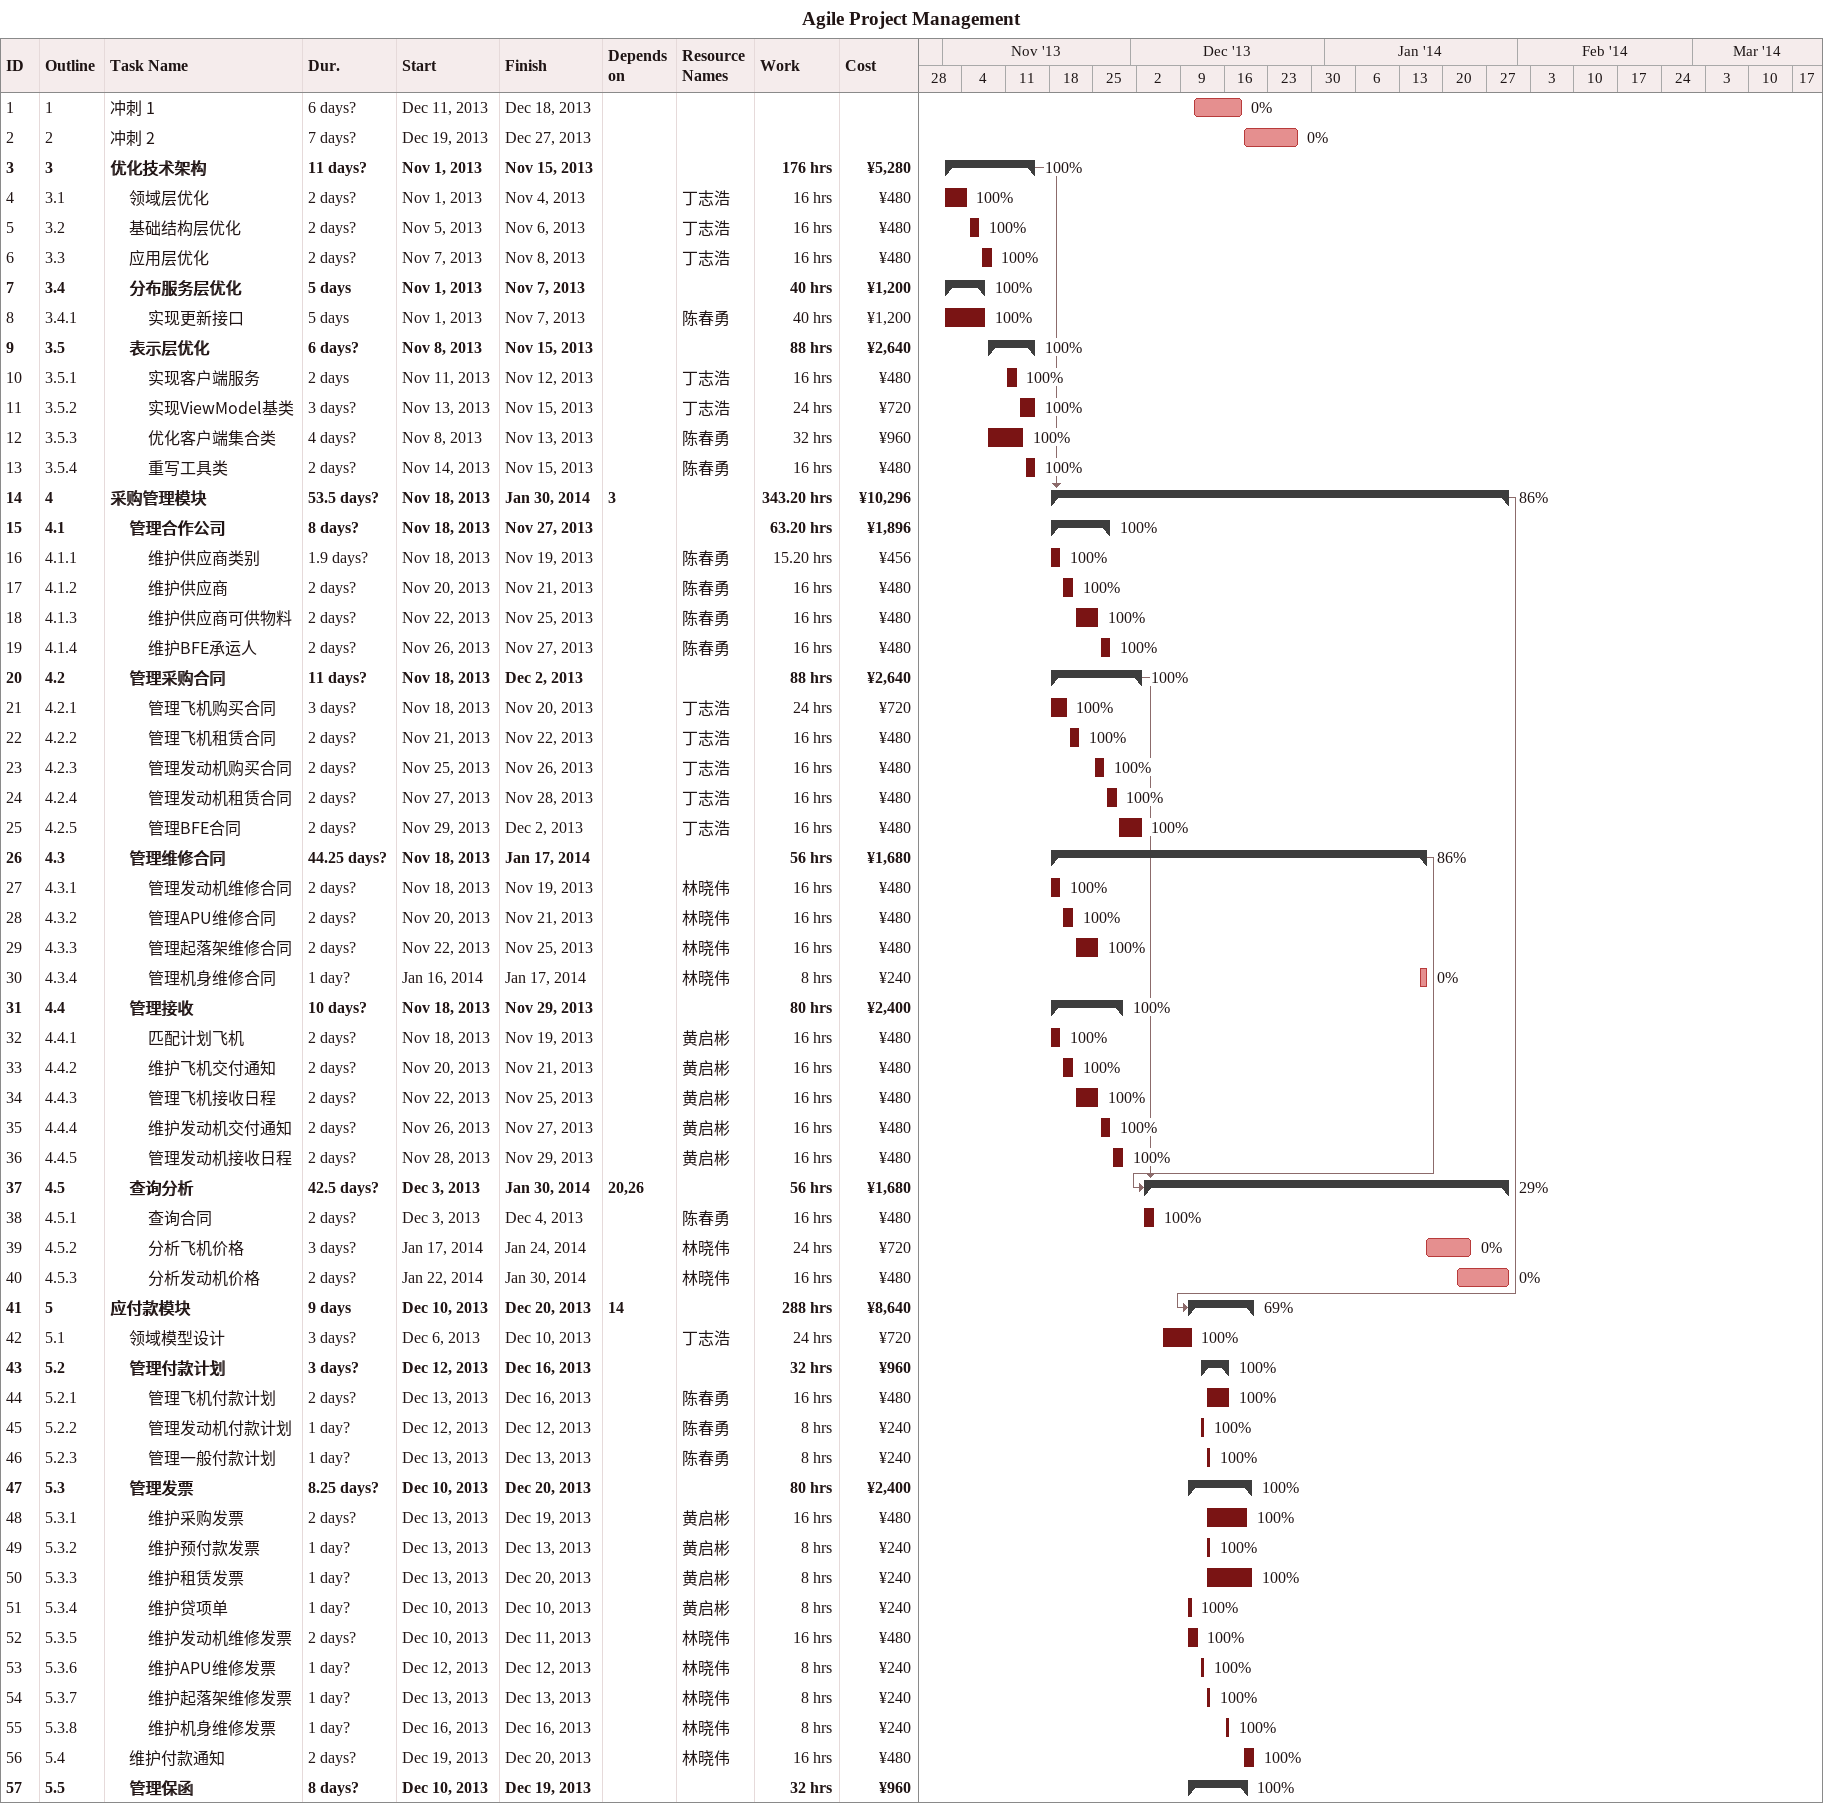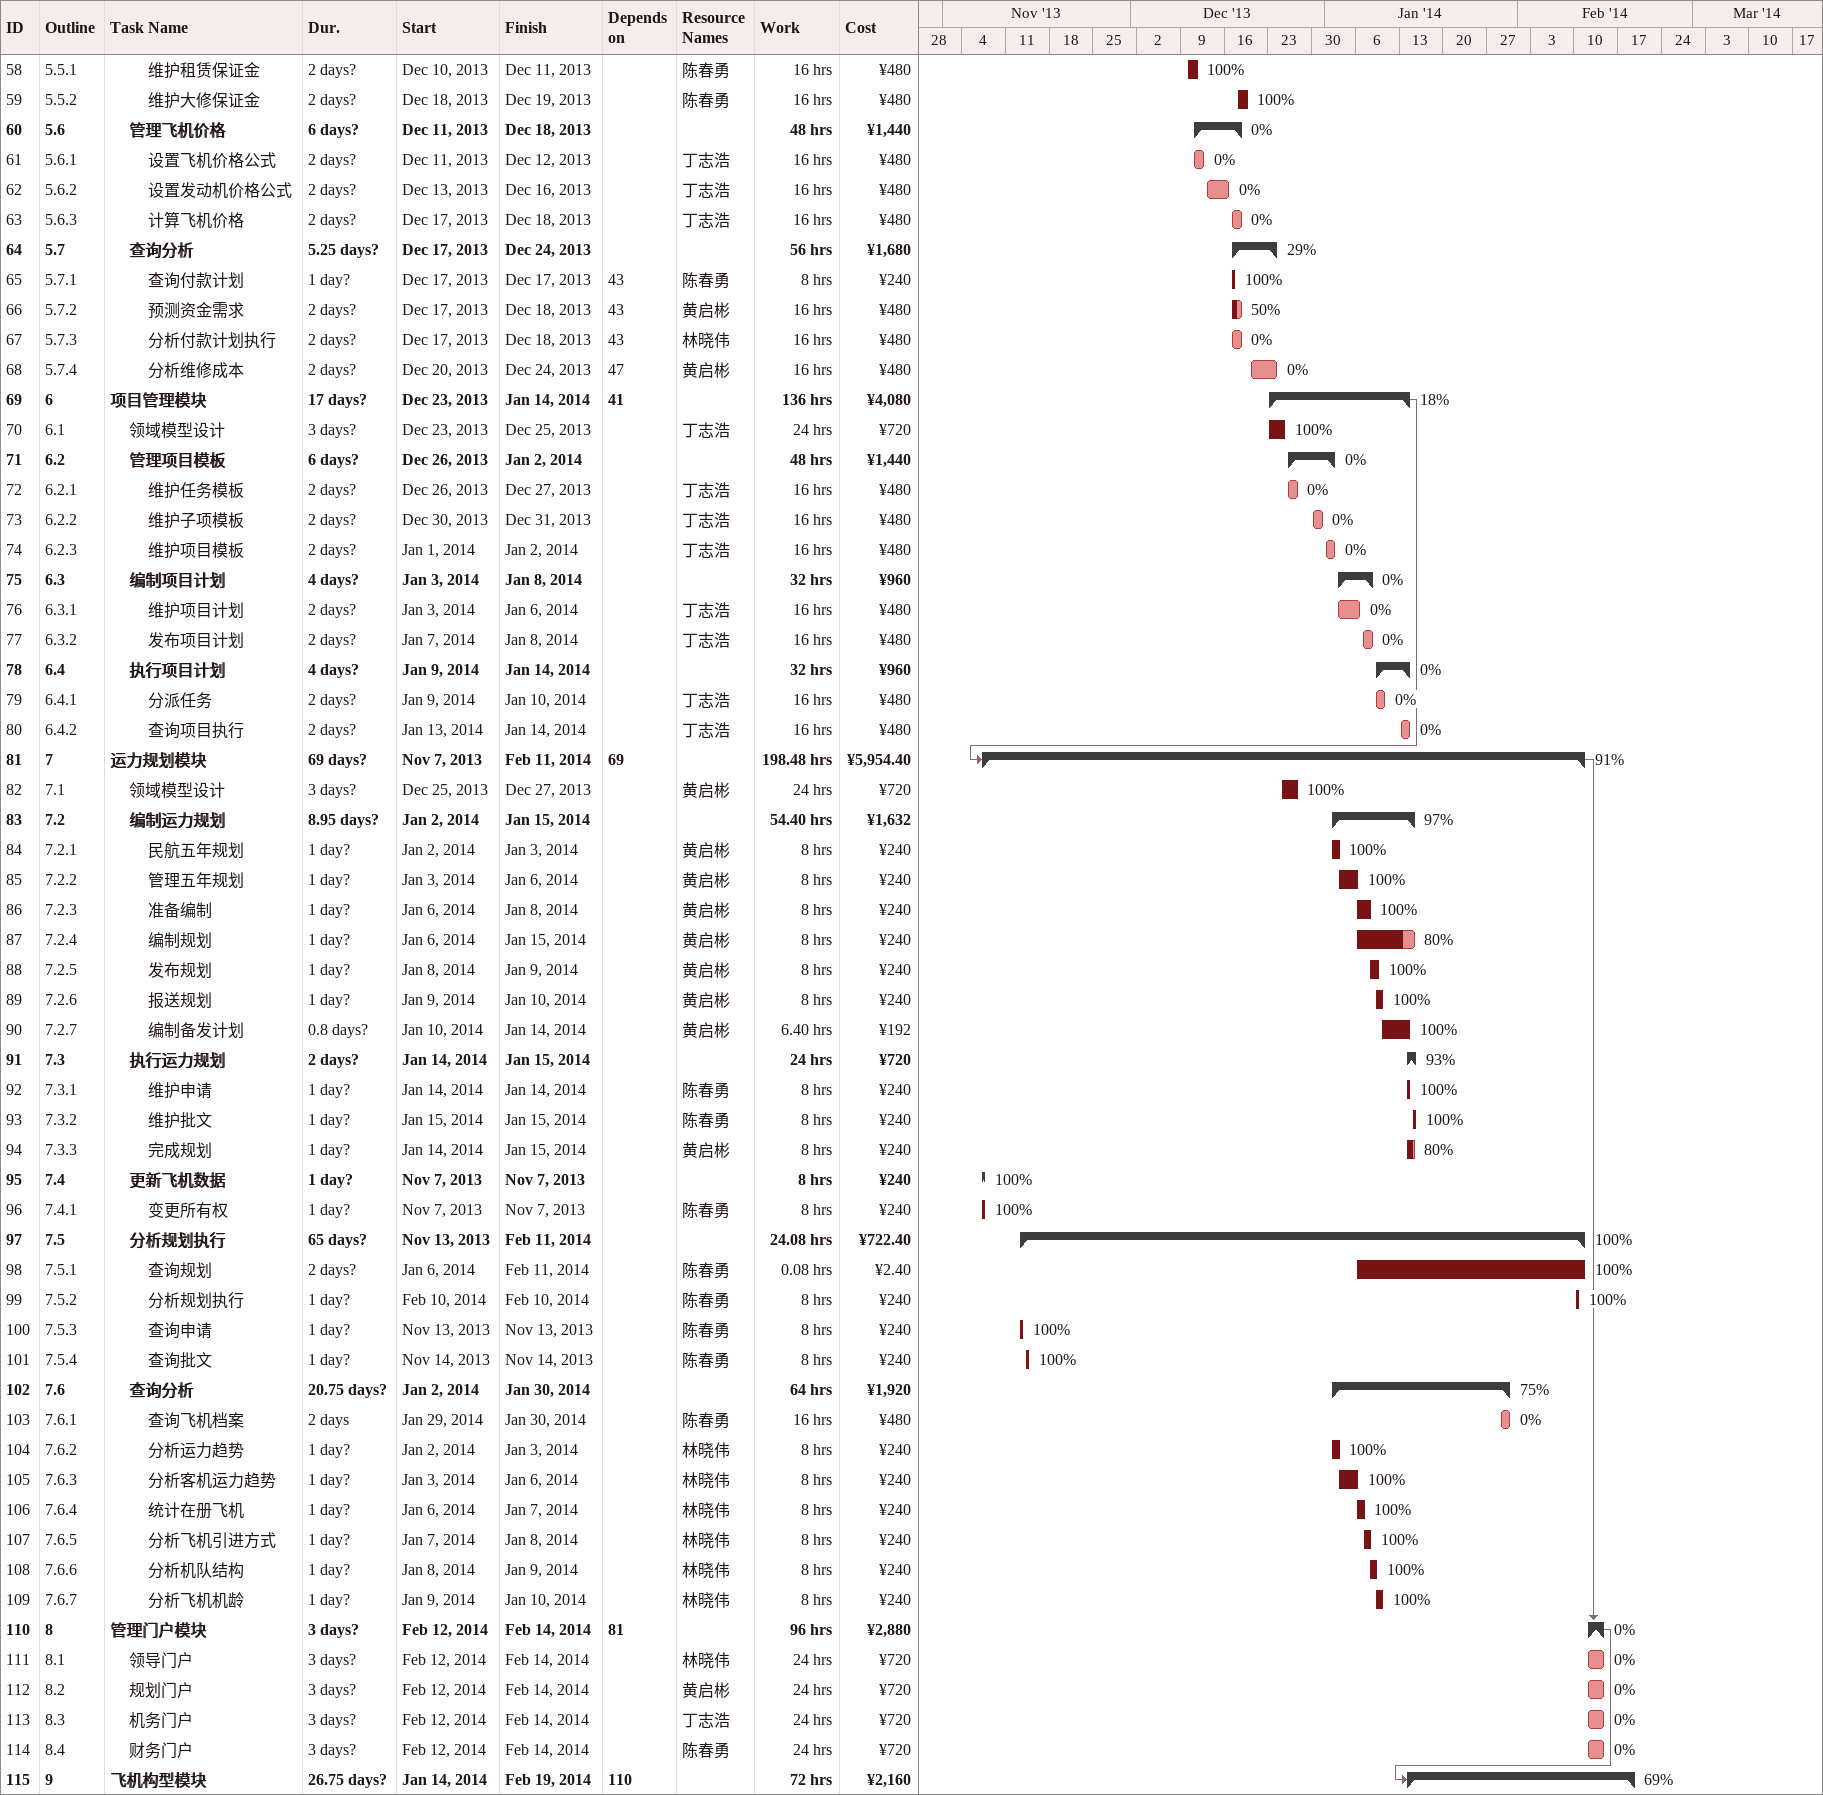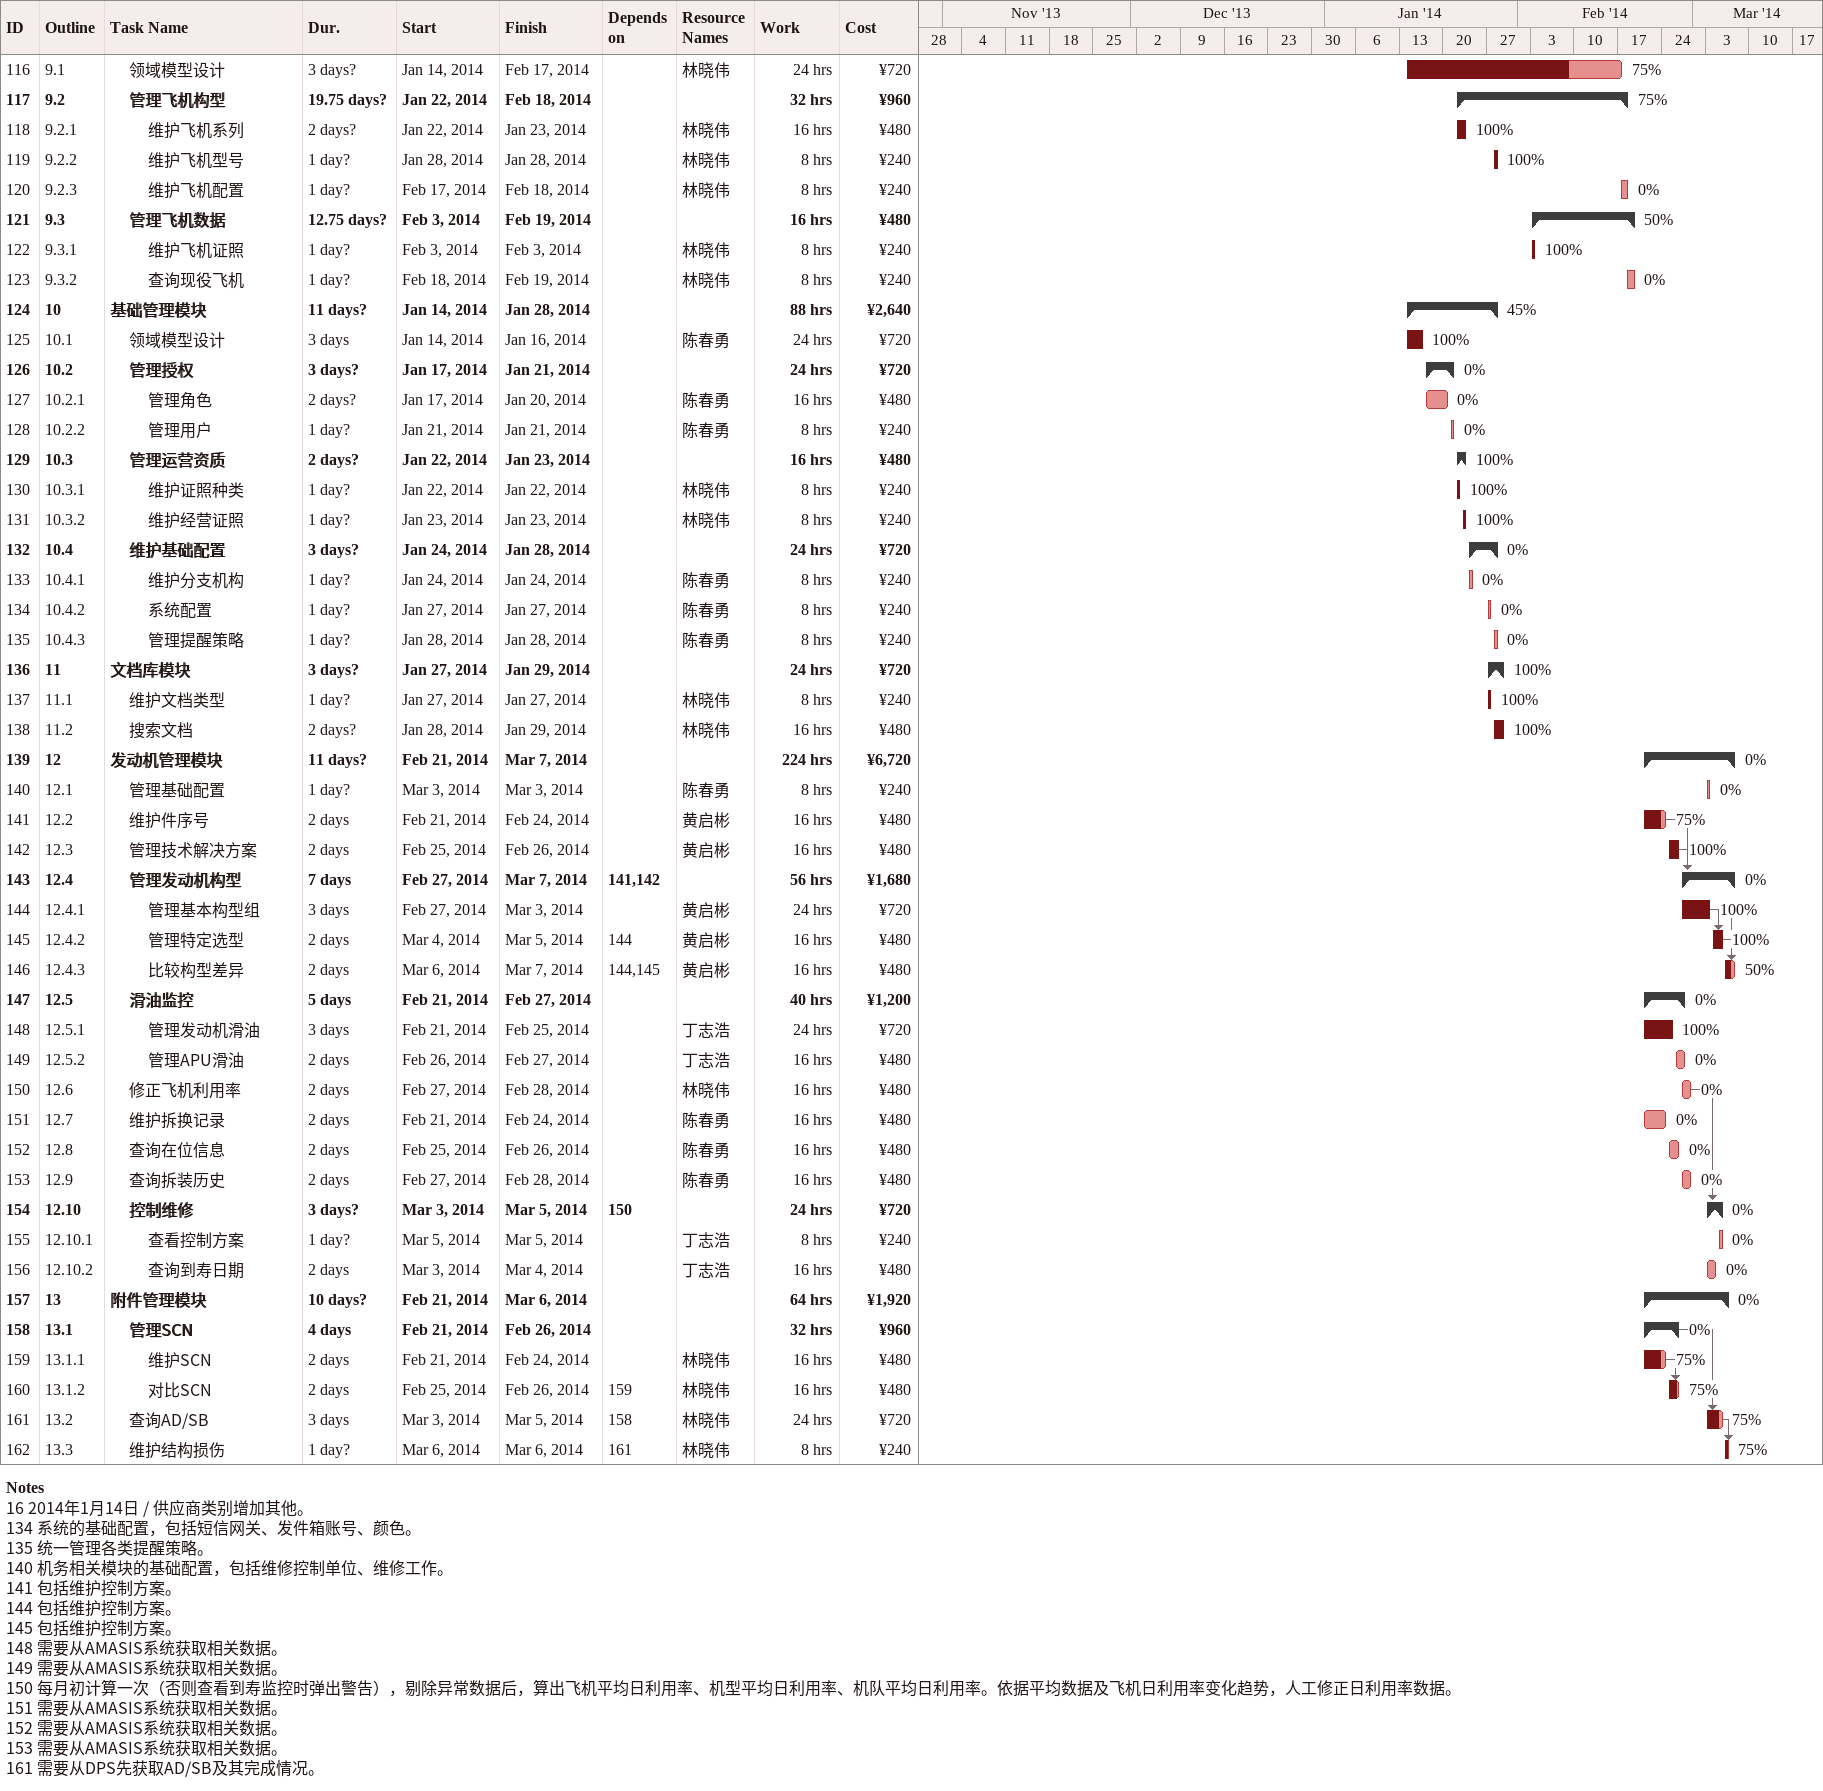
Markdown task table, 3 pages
Agile Project Management

| ID | WBS | Task | Duration | Start | Finish | Predecessors | Resources | % complete | Work (h) | Cost (¥) |
|---|---|---|---|---|---|---|---|---|---|---|
| 1 | 1 | 冲刺 1 | 6d? | 2013-12-11 | 2013-12-18 |  |  | 0 |  |  |
| 2 | 2 | 冲刺 2 | 7d? | 2013-12-19 | 2013-12-27 |  |  | 0 |  |  |
| 3 | 3 | **优化技术架构** | 11d? | 2013-11-01 | 2013-11-15 |  |  | 100 | 176 | 5280 |
| 4 | 3.1 | 领域层优化 | 2d? | 2013-11-01 | 2013-11-04 |  | 丁志浩 | 100 | 16 | 480 |
| 5 | 3.2 | 基础结构层优化 | 2d? | 2013-11-05 | 2013-11-06 |  | 丁志浩 | 100 | 16 | 480 |
| 6 | 3.3 | 应用层优化 | 2d? | 2013-11-07 | 2013-11-08 |  | 丁志浩 | 100 | 16 | 480 |
| 7 | 3.4 | **分布服务层优化** | 5d | 2013-11-01 | 2013-11-07 |  |  | 100 | 40 | 1200 |
| 8 | 3.4.1 | 实现更新接口 | 5d | 2013-11-01 | 2013-11-07 |  | 陈春勇 | 100 | 40 | 1200 |
| 9 | 3.5 | **表示层优化** | 6d? | 2013-11-08 | 2013-11-15 |  |  | 100 | 88 | 2640 |
| 10 | 3.5.1 | 实现客户端服务 | 2d | 2013-11-11 | 2013-11-12 |  | 丁志浩 | 100 | 16 | 480 |
| 11 | 3.5.2 | 实现ViewModel基类 | 3d? | 2013-11-13 | 2013-11-15 |  | 丁志浩 | 100 | 24 | 720 |
| 12 | 3.5.3 | 优化客户端集合类 | 4d? | 2013-11-08 | 2013-11-13 |  | 陈春勇 | 100 | 32 | 960 |
| 13 | 3.5.4 | 重写工具类 | 2d? | 2013-11-14 | 2013-11-15 |  | 陈春勇 | 100 | 16 | 480 |
| 14 | 4 | **采购管理模块** | 53.5d? | 2013-11-18 | 2014-01-30 | 3 |  | 86 | 343.20 | 10296 |
| 15 | 4.1 | **管理合作公司** | 8d? | 2013-11-18 | 2013-11-27 |  |  | 100 | 63.20 | 1896 |
| 16 | 4.1.1 | 维护供应商类别 | 1.9d? | 2013-11-18 | 2013-11-19 |  | 陈春勇 | 100 | 15.20 | 456 |
| 17 | 4.1.2 | 维护供应商 | 2d? | 2013-11-20 | 2013-11-21 |  | 陈春勇 | 100 | 16 | 480 |
| 18 | 4.1.3 | 维护供应商可供物料 | 2d? | 2013-11-22 | 2013-11-25 |  | 陈春勇 | 100 | 16 | 480 |
| 19 | 4.1.4 | 维护BFE承运人 | 2d? | 2013-11-26 | 2013-11-27 |  | 陈春勇 | 100 | 16 | 480 |
| 20 | 4.2 | **管理采购合同** | 11d? | 2013-11-18 | 2013-12-02 |  |  | 100 | 88 | 2640 |
| 21 | 4.2.1 | 管理飞机购买合同 | 3d? | 2013-11-18 | 2013-11-20 |  | 丁志浩 | 100 | 24 | 720 |
| 22 | 4.2.2 | 管理飞机租赁合同 | 2d? | 2013-11-21 | 2013-11-22 |  | 丁志浩 | 100 | 16 | 480 |
| 23 | 4.2.3 | 管理发动机购买合同 | 2d? | 2013-11-25 | 2013-11-26 |  | 丁志浩 | 100 | 16 | 480 |
| 24 | 4.2.4 | 管理发动机租赁合同 | 2d? | 2013-11-27 | 2013-11-28 |  | 丁志浩 | 100 | 16 | 480 |
| 25 | 4.2.5 | 管理BFE合同 | 2d? | 2013-11-29 | 2013-12-02 |  | 丁志浩 | 100 | 16 | 480 |
| 26 | 4.3 | **管理维修合同** | 44.25d? | 2013-11-18 | 2014-01-17 |  |  | 86 | 56 | 1680 |
| 27 | 4.3.1 | 管理发动机维修合同 | 2d? | 2013-11-18 | 2013-11-19 |  | 林晓伟 | 100 | 16 | 480 |
| 28 | 4.3.2 | 管理APU维修合同 | 2d? | 2013-11-20 | 2013-11-21 |  | 林晓伟 | 100 | 16 | 480 |
| 29 | 4.3.3 | 管理起落架维修合同 | 2d? | 2013-11-22 | 2013-11-25 |  | 林晓伟 | 100 | 16 | 480 |
| 30 | 4.3.4 | 管理机身维修合同 | 1d? | 2014-01-16 | 2014-01-17 |  | 林晓伟 | 0 | 8 | 240 |
| 31 | 4.4 | **管理接收** | 10d? | 2013-11-18 | 2013-11-29 |  |  | 100 | 80 | 2400 |
| 32 | 4.4.1 | 匹配计划飞机 | 2d? | 2013-11-18 | 2013-11-19 |  | 黄启彬 | 100 | 16 | 480 |
| 33 | 4.4.2 | 维护飞机交付通知 | 2d? | 2013-11-20 | 2013-11-21 |  | 黄启彬 | 100 | 16 | 480 |
| 34 | 4.4.3 | 管理飞机接收日程 | 2d? | 2013-11-22 | 2013-11-25 |  | 黄启彬 | 100 | 16 | 480 |
| 35 | 4.4.4 | 维护发动机交付通知 | 2d? | 2013-11-26 | 2013-11-27 |  | 黄启彬 | 100 | 16 | 480 |
| 36 | 4.4.5 | 管理发动机接收日程 | 2d? | 2013-11-28 | 2013-11-29 |  | 黄启彬 | 100 | 16 | 480 |
| 37 | 4.5 | **查询分析** | 42.5d? | 2013-12-03 | 2014-01-30 | 20, 26 |  | 29 | 56 | 1680 |
| 38 | 4.5.1 | 查询合同 | 2d? | 2013-12-03 | 2013-12-04 |  | 陈春勇 | 100 | 16 | 480 |
| 39 | 4.5.2 | 分析飞机价格 | 3d? | 2014-01-17 | 2014-01-24 |  | 林晓伟 | 0 | 24 | 720 |
| 40 | 4.5.3 | 分析发动机价格 | 2d? | 2014-01-22 | 2014-01-30 |  | 林晓伟 | 0 | 16 | 480 |
| 41 | 5 | **应付款模块** | 9d | 2013-12-10 | 2013-12-20 | 14 |  | 69 | 288 | 8640 |
| 42 | 5.1 | 领域模型设计 | 3d? | 2013-12-06 | 2013-12-10 |  | 丁志浩 | 100 | 24 | 720 |
| 43 | 5.2 | **管理付款计划** | 3d? | 2013-12-12 | 2013-12-16 |  |  | 100 | 32 | 960 |
| 44 | 5.2.1 | 管理飞机付款计划 | 2d? | 2013-12-13 | 2013-12-16 |  | 陈春勇 | 100 | 16 | 480 |
| 45 | 5.2.2 | 管理发动机付款计划 | 1d? | 2013-12-12 | 2013-12-12 |  | 陈春勇 | 100 | 8 | 240 |
| 46 | 5.2.3 | 管理一般付款计划 | 1d? | 2013-12-13 | 2013-12-13 |  | 陈春勇 | 100 | 8 | 240 |
| 47 | 5.3 | **管理发票** | 8.25d? | 2013-12-10 | 2013-12-20 |  |  | 100 | 80 | 2400 |
| 48 | 5.3.1 | 维护采购发票 | 2d? | 2013-12-13 | 2013-12-19 |  | 黄启彬 | 100 | 16 | 480 |
| 49 | 5.3.2 | 维护预付款发票 | 1d? | 2013-12-13 | 2013-12-13 |  | 黄启彬 | 100 | 8 | 240 |
| 50 | 5.3.3 | 维护租赁发票 | 1d? | 2013-12-13 | 2013-12-20 |  | 黄启彬 | 100 | 8 | 240 |
| 51 | 5.3.4 | 维护贷项单 | 1d? | 2013-12-10 | 2013-12-10 |  | 黄启彬 | 100 | 8 | 240 |
| 52 | 5.3.5 | 维护发动机维修发票 | 2d? | 2013-12-10 | 2013-12-11 |  | 林晓伟 | 100 | 16 | 480 |
| 53 | 5.3.6 | 维护APU维修发票 | 1d? | 2013-12-12 | 2013-12-12 |  | 林晓伟 | 100 | 8 | 240 |
| 54 | 5.3.7 | 维护起落架维修发票 | 1d? | 2013-12-13 | 2013-12-13 |  | 林晓伟 | 100 | 8 | 240 |
| 55 | 5.3.8 | 维护机身维修发票 | 1d? | 2013-12-16 | 2013-12-16 |  | 林晓伟 | 100 | 8 | 240 |
| 56 | 5.4 | 维护付款通知 | 2d? | 2013-12-19 | 2013-12-20 |  | 林晓伟 | 100 | 16 | 480 |
| 57 | 5.5 | **管理保函** | 8d? | 2013-12-10 | 2013-12-19 |  |  | 100 | 32 | 960 |
| 58 | 5.5.1 | 维护租赁保证金 | 2d? | 2013-12-10 | 2013-12-11 |  | 陈春勇 | 100 | 16 | 480 |
| 59 | 5.5.2 | 维护大修保证金 | 2d? | 2013-12-18 | 2013-12-19 |  | 陈春勇 | 100 | 16 | 480 |
| 60 | 5.6 | **管理飞机价格** | 6d? | 2013-12-11 | 2013-12-18 |  |  | 0 | 48 | 1440 |
| 61 | 5.6.1 | 设置飞机价格公式 | 2d? | 2013-12-11 | 2013-12-12 |  | 丁志浩 | 0 | 16 | 480 |
| 62 | 5.6.2 | 设置发动机价格公式 | 2d? | 2013-12-13 | 2013-12-16 |  | 丁志浩 | 0 | 16 | 480 |
| 63 | 5.6.3 | 计算飞机价格 | 2d? | 2013-12-17 | 2013-12-18 |  | 丁志浩 | 0 | 16 | 480 |
| 64 | 5.7 | **查询分析** | 5.25d? | 2013-12-17 | 2013-12-24 |  |  | 29 | 56 | 1680 |
| 65 | 5.7.1 | 查询付款计划 | 1d? | 2013-12-17 | 2013-12-17 | 43 | 陈春勇 | 100 | 8 | 240 |
| 66 | 5.7.2 | 预测资金需求 | 2d? | 2013-12-17 | 2013-12-18 | 43 | 黄启彬 | 50 | 16 | 480 |
| 67 | 5.7.3 | 分析付款计划执行 | 2d? | 2013-12-17 | 2013-12-18 | 43 | 林晓伟 | 0 | 16 | 480 |
| 68 | 5.7.4 | 分析维修成本 | 2d? | 2013-12-20 | 2013-12-24 | 47 | 黄启彬 | 0 | 16 | 480 |
| 69 | 6 | **项目管理模块** | 17d? | 2013-12-23 | 2014-01-14 | 41 |  | 18 | 136 | 4080 |
| 70 | 6.1 | 领域模型设计 | 3d? | 2013-12-23 | 2013-12-25 |  | 丁志浩 | 100 | 24 | 720 |
| 71 | 6.2 | **管理项目模板** | 6d? | 2013-12-26 | 2014-01-02 |  |  | 0 | 48 | 1440 |
| 72 | 6.2.1 | 维护任务模板 | 2d? | 2013-12-26 | 2013-12-27 |  | 丁志浩 | 0 | 16 | 480 |
| 73 | 6.2.2 | 维护子项模板 | 2d? | 2013-12-30 | 2013-12-31 |  | 丁志浩 | 0 | 16 | 480 |
| 74 | 6.2.3 | 维护项目模板 | 2d? | 2014-01-01 | 2014-01-02 |  | 丁志浩 | 0 | 16 | 480 |
| 75 | 6.3 | **编制项目计划** | 4d? | 2014-01-03 | 2014-01-08 |  |  | 0 | 32 | 960 |
| 76 | 6.3.1 | 维护项目计划 | 2d? | 2014-01-03 | 2014-01-06 |  | 丁志浩 | 0 | 16 | 480 |
| 77 | 6.3.2 | 发布项目计划 | 2d? | 2014-01-07 | 2014-01-08 |  | 丁志浩 | 0 | 16 | 480 |
| 78 | 6.4 | **执行项目计划** | 4d? | 2014-01-09 | 2014-01-14 |  |  | 0 | 32 | 960 |
| 79 | 6.4.1 | 分派任务 | 2d? | 2014-01-09 | 2014-01-10 |  | 丁志浩 | 0 | 16 | 480 |
| 80 | 6.4.2 | 查询项目执行 | 2d? | 2014-01-13 | 2014-01-14 |  | 丁志浩 | 0 | 16 | 480 |
| 81 | 7 | **运力规划模块** | 69d? | 2013-11-07 | 2014-02-11 | 69 |  | 91 | 198.48 | 5954.40 |
| 82 | 7.1 | 领域模型设计 | 3d? | 2013-12-25 | 2013-12-27 |  | 黄启彬 | 100 | 24 | 720 |
| 83 | 7.2 | **编制运力规划** | 8.95d? | 2014-01-02 | 2014-01-15 |  |  | 97 | 54.40 | 1632 |
| 84 | 7.2.1 | 民航五年规划 | 1d? | 2014-01-02 | 2014-01-03 |  | 黄启彬 | 100 | 8 | 240 |
| 85 | 7.2.2 | 管理五年规划 | 1d? | 2014-01-03 | 2014-01-06 |  | 黄启彬 | 100 | 8 | 240 |
| 86 | 7.2.3 | 准备编制 | 1d? | 2014-01-06 | 2014-01-08 |  | 黄启彬 | 100 | 8 | 240 |
| 87 | 7.2.4 | 编制规划 | 1d? | 2014-01-06 | 2014-01-15 |  | 黄启彬 | 80 | 8 | 240 |
| 88 | 7.2.5 | 发布规划 | 1d? | 2014-01-08 | 2014-01-09 |  | 黄启彬 | 100 | 8 | 240 |
| 89 | 7.2.6 | 报送规划 | 1d? | 2014-01-09 | 2014-01-10 |  | 黄启彬 | 100 | 8 | 240 |
| 90 | 7.2.7 | 编制备发计划 | 0.8d? | 2014-01-10 | 2014-01-14 |  | 黄启彬 | 100 | 6.40 | 192 |
| 91 | 7.3 | **执行运力规划** | 2d? | 2014-01-14 | 2014-01-15 |  |  | 93 | 24 | 720 |
| 92 | 7.3.1 | 维护申请 | 1d? | 2014-01-14 | 2014-01-14 |  | 陈春勇 | 100 | 8 | 240 |
| 93 | 7.3.2 | 维护批文 | 1d? | 2014-01-15 | 2014-01-15 |  | 陈春勇 | 100 | 8 | 240 |
| 94 | 7.3.3 | 完成规划 | 1d? | 2014-01-14 | 2014-01-15 |  | 黄启彬 | 80 | 8 | 240 |
| 95 | 7.4 | **更新飞机数据** | 1d? | 2013-11-07 | 2013-11-07 |  |  | 100 | 8 | 240 |
| 96 | 7.4.1 | 变更所有权 | 1d? | 2013-11-07 | 2013-11-07 |  | 陈春勇 | 100 | 8 | 240 |
| 97 | 7.5 | **分析规划执行** | 65d? | 2013-11-13 | 2014-02-11 |  |  | 100 | 24.08 | 722.40 |
| 98 | 7.5.1 | 查询规划 | 2d? | 2014-01-06 | 2014-02-11 |  | 陈春勇 | 100 | 0.08 | 2.40 |
| 99 | 7.5.2 | 分析规划执行 | 1d? | 2014-02-10 | 2014-02-10 |  | 陈春勇 | 100 | 8 | 240 |
| 100 | 7.5.3 | 查询申请 | 1d? | 2013-11-13 | 2013-11-13 |  | 陈春勇 | 100 | 8 | 240 |
| 101 | 7.5.4 | 查询批文 | 1d? | 2013-11-14 | 2013-11-14 |  | 陈春勇 | 100 | 8 | 240 |
| 102 | 7.6 | **查询分析** | 20.75d? | 2014-01-02 | 2014-01-30 |  |  | 75 | 64 | 1920 |
| 103 | 7.6.1 | 查询飞机档案 | 2d | 2014-01-29 | 2014-01-30 |  | 陈春勇 | 0 | 16 | 480 |
| 104 | 7.6.2 | 分析运力趋势 | 1d? | 2014-01-02 | 2014-01-03 |  | 林晓伟 | 100 | 8 | 240 |
| 105 | 7.6.3 | 分析客机运力趋势 | 1d? | 2014-01-03 | 2014-01-06 |  | 林晓伟 | 100 | 8 | 240 |
| 106 | 7.6.4 | 统计在册飞机 | 1d? | 2014-01-06 | 2014-01-07 |  | 林晓伟 | 100 | 8 | 240 |
| 107 | 7.6.5 | 分析飞机引进方式 | 1d? | 2014-01-07 | 2014-01-08 |  | 林晓伟 | 100 | 8 | 240 |
| 108 | 7.6.6 | 分析机队结构 | 1d? | 2014-01-08 | 2014-01-09 |  | 林晓伟 | 100 | 8 | 240 |
| 109 | 7.6.7 | 分析飞机机龄 | 1d? | 2014-01-09 | 2014-01-10 |  | 林晓伟 | 100 | 8 | 240 |
| 110 | 8 | **管理门户模块** | 3d? | 2014-02-12 | 2014-02-14 | 81 |  | 0 | 96 | 2880 |
| 111 | 8.1 | 领导门户 | 3d? | 2014-02-12 | 2014-02-14 |  | 林晓伟 | 0 | 24 | 720 |
| 112 | 8.2 | 规划门户 | 3d? | 2014-02-12 | 2014-02-14 |  | 黄启彬 | 0 | 24 | 720 |
| 113 | 8.3 | 机务门户 | 3d? | 2014-02-12 | 2014-02-14 |  | 丁志浩 | 0 | 24 | 720 |
| 114 | 8.4 | 财务门户 | 3d? | 2014-02-12 | 2014-02-14 |  | 陈春勇 | 0 | 24 | 720 |
| 115 | 9 | **飞机构型模块** | 26.75d? | 2014-01-14 | 2014-02-19 | 110 |  | 69 | 72 | 2160 |
| 116 | 9.1 | 领域模型设计 | 3d? | 2014-01-14 | 2014-02-17 |  | 林晓伟 | 75 | 24 | 720 |
| 117 | 9.2 | **管理飞机构型** | 19.75d? | 2014-01-22 | 2014-02-18 |  |  | 75 | 32 | 960 |
| 118 | 9.2.1 | 维护飞机系列 | 2d? | 2014-01-22 | 2014-01-23 |  | 林晓伟 | 100 | 16 | 480 |
| 119 | 9.2.2 | 维护飞机型号 | 1d? | 2014-01-28 | 2014-01-28 |  | 林晓伟 | 100 | 8 | 240 |
| 120 | 9.2.3 | 维护飞机配置 | 1d? | 2014-02-17 | 2014-02-18 |  | 林晓伟 | 0 | 8 | 240 |
| 121 | 9.3 | **管理飞机数据** | 12.75d? | 2014-02-03 | 2014-02-19 |  |  | 50 | 16 | 480 |
| 122 | 9.3.1 | 维护飞机证照 | 1d? | 2014-02-03 | 2014-02-03 |  | 林晓伟 | 100 | 8 | 240 |
| 123 | 9.3.2 | 查询现役飞机 | 1d? | 2014-02-18 | 2014-02-19 |  | 林晓伟 | 0 | 8 | 240 |
| 124 | 10 | **基础管理模块** | 11d? | 2014-01-14 | 2014-01-28 |  |  | 45 | 88 | 2640 |
| 125 | 10.1 | 领域模型设计 | 3d | 2014-01-14 | 2014-01-16 |  | 陈春勇 | 100 | 24 | 720 |
| 126 | 10.2 | **管理授权** | 3d? | 2014-01-17 | 2014-01-21 |  |  | 0 | 24 | 720 |
| 127 | 10.2.1 | 管理角色 | 2d? | 2014-01-17 | 2014-01-20 |  | 陈春勇 | 0 | 16 | 480 |
| 128 | 10.2.2 | 管理用户 | 1d? | 2014-01-21 | 2014-01-21 |  | 陈春勇 | 0 | 8 | 240 |
| 129 | 10.3 | **管理运营资质** | 2d? | 2014-01-22 | 2014-01-23 |  |  | 100 | 16 | 480 |
| 130 | 10.3.1 | 维护证照种类 | 1d? | 2014-01-22 | 2014-01-22 |  | 林晓伟 | 100 | 8 | 240 |
| 131 | 10.3.2 | 维护经营证照 | 1d? | 2014-01-23 | 2014-01-23 |  | 林晓伟 | 100 | 8 | 240 |
| 132 | 10.4 | **维护基础配置** | 3d? | 2014-01-24 | 2014-01-28 |  |  | 0 | 24 | 720 |
| 133 | 10.4.1 | 维护分支机构 | 1d? | 2014-01-24 | 2014-01-24 |  | 陈春勇 | 0 | 8 | 240 |
| 134 | 10.4.2 | 系统配置 | 1d? | 2014-01-27 | 2014-01-27 |  | 陈春勇 | 0 | 8 | 240 |
| 135 | 10.4.3 | 管理提醒策略 | 1d? | 2014-01-28 | 2014-01-28 |  | 陈春勇 | 0 | 8 | 240 |
| 136 | 11 | **文档库模块** | 3d? | 2014-01-27 | 2014-01-29 |  |  | 100 | 24 | 720 |
| 137 | 11.1 | 维护文档类型 | 1d? | 2014-01-27 | 2014-01-27 |  | 林晓伟 | 100 | 8 | 240 |
| 138 | 11.2 | 搜索文档 | 2d? | 2014-01-28 | 2014-01-29 |  | 林晓伟 | 100 | 16 | 480 |
| 139 | 12 | **发动机管理模块** | 11d? | 2014-02-21 | 2014-03-07 |  |  | 0 | 224 | 6720 |
| 140 | 12.1 | 管理基础配置 | 1d? | 2014-03-03 | 2014-03-03 |  | 陈春勇 | 0 | 8 | 240 |
| 141 | 12.2 | 维护件序号 | 2d | 2014-02-21 | 2014-02-24 |  | 黄启彬 | 75 | 16 | 480 |
| 142 | 12.3 | 管理技术解决方案 | 2d | 2014-02-25 | 2014-02-26 |  | 黄启彬 | 100 | 16 | 480 |
| 143 | 12.4 | **管理发动机构型** | 7d | 2014-02-27 | 2014-03-07 | 141, 142 |  | 0 | 56 | 1680 |
| 144 | 12.4.1 | 管理基本构型组 | 3d | 2014-02-27 | 2014-03-03 |  | 黄启彬 | 100 | 24 | 720 |
| 145 | 12.4.2 | 管理特定选型 | 2d | 2014-03-04 | 2014-03-05 | 144 | 黄启彬 | 100 | 16 | 480 |
| 146 | 12.4.3 | 比较构型差异 | 2d | 2014-03-06 | 2014-03-07 | 144, 145 | 黄启彬 | 50 | 16 | 480 |
| 147 | 12.5 | **滑油监控** | 5d | 2014-02-21 | 2014-02-27 |  |  | 0 | 40 | 1200 |
| 148 | 12.5.1 | 管理发动机滑油 | 3d | 2014-02-21 | 2014-02-25 |  | 丁志浩 | 100 | 24 | 720 |
| 149 | 12.5.2 | 管理APU滑油 | 2d | 2014-02-26 | 2014-02-27 |  | 丁志浩 | 0 | 16 | 480 |
| 150 | 12.6 | 修正飞机利用率 | 2d | 2014-02-27 | 2014-02-28 |  | 林晓伟 | 0 | 16 | 480 |
| 151 | 12.7 | 维护拆换记录 | 2d | 2014-02-21 | 2014-02-24 |  | 陈春勇 | 0 | 16 | 480 |
| 152 | 12.8 | 查询在位信息 | 2d | 2014-02-25 | 2014-02-26 |  | 陈春勇 | 0 | 16 | 480 |
| 153 | 12.9 | 查询拆装历史 | 2d | 2014-02-27 | 2014-02-28 |  | 陈春勇 | 0 | 16 | 480 |
| 154 | 12.10 | **控制维修** | 3d? | 2014-03-03 | 2014-03-05 | 150 |  | 0 | 24 | 720 |
| 155 | 12.10.1 | 查看控制方案 | 1d? | 2014-03-05 | 2014-03-05 |  | 丁志浩 | 0 | 8 | 240 |
| 156 | 12.10.2 | 查询到寿日期 | 2d | 2014-03-03 | 2014-03-04 |  | 丁志浩 | 0 | 16 | 480 |
| 157 | 13 | **附件管理模块** | 10d? | 2014-02-21 | 2014-03-06 |  |  | 0 | 64 | 1920 |
| 158 | 13.1 | **管理SCN** | 4d | 2014-02-21 | 2014-02-26 |  |  | 0 | 32 | 960 |
| 159 | 13.1.1 | 维护SCN | 2d | 2014-02-21 | 2014-02-24 |  | 林晓伟 | 75 | 16 | 480 |
| 160 | 13.1.2 | 对比SCN | 2d | 2014-02-25 | 2014-02-26 | 159 | 林晓伟 | 75 | 16 | 480 |
| 161 | 13.2 | 查询AD/SB | 3d | 2014-03-03 | 2014-03-05 | 158 | 林晓伟 | 75 | 24 | 720 |
| 162 | 13.3 | 维护结构损伤 | 1d? | 2014-03-06 | 2014-03-06 | 161 | 林晓伟 | 75 | 8 | 240 |

Notes
- 16: 2014年1月14日 / 供应商类别增加其他。
- 134: 系统的基础配置，包括短信网关、发件箱账号、颜色。
- 135: 统一管理各类提醒策略。
- 140: 机务相关模块的基础配置，包括维修控制单位、维修工作。
- 141: 包括维护控制方案。
- 144: 包括维护控制方案。
- 145: 包括维护控制方案。
- 148: 需要从AMASIS系统获取相关数据。
- 149: 需要从AMASIS系统获取相关数据。
- 150: 每月初计算一次（否则查看到寿监控时弹出警告），剔除异常数据后，算出飞机平均日利用率、机型平均日利用率、机队平均日利用率。依据平均数据及飞机日利用率变化趋势，人工修正日利用率数据。
- 151: 需要从AMASIS系统获取相关数据。
- 152: 需要从AMASIS系统获取相关数据。
- 153: 需要从AMASIS系统获取相关数据。
- 161: 需要从DPS先获取AD/SB及其完成情况。
